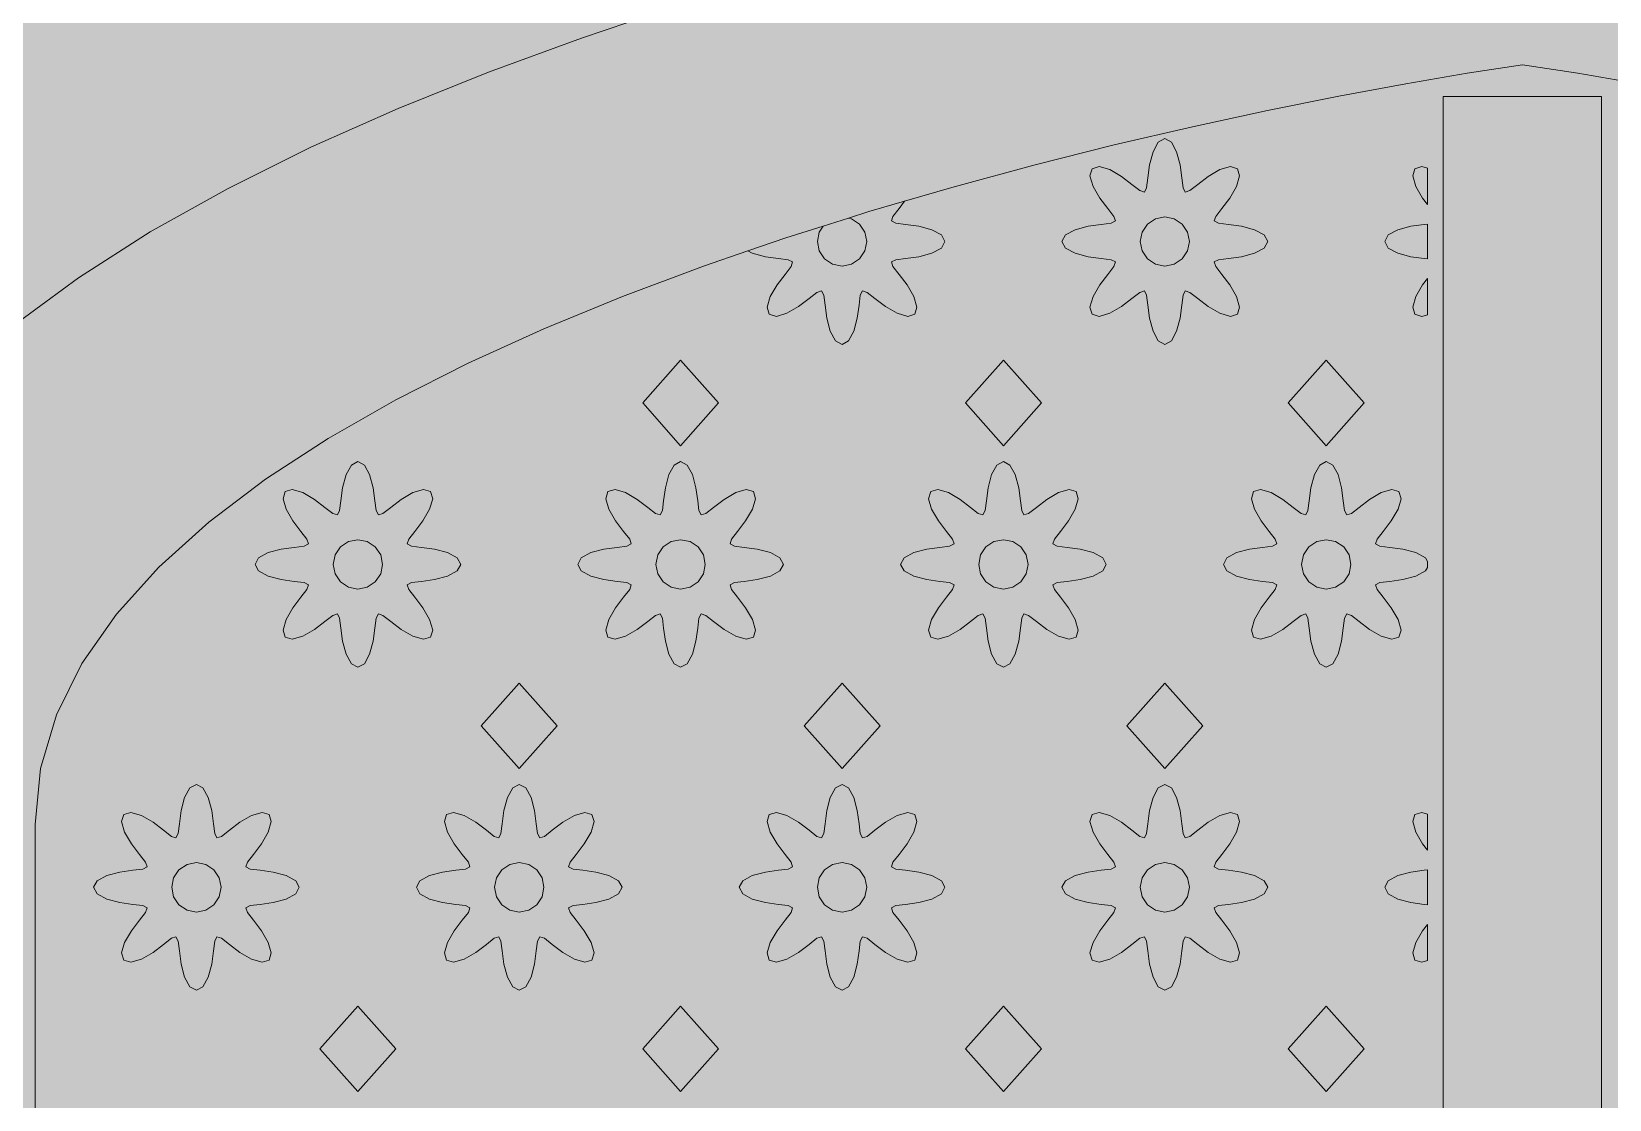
# Model space of a CAD drawing. Header units: millimetres. Extents: x -2000 to 16000, y -1200 to 12411.
# Drawn here: x 11342 to 12103, y 5074 to 5589 of the extents above; entities that cross this region are included whole.
import ezdxf

# ---------------------------------------------------------------- set-up
doc = ezdxf.new("R2010")
doc.units = ezdxf.units.MM
for name, color, linetype, lineweight, true_color in [('00_WHITE_BACKGROUND', 7, 'Continuous', 18, 0xffffff), ('03_FRAMES_DOORS', 7, 'Continuous', 18, 0x000000), ('06_ORNAMENT', 7, 'Continuous', 18, 0x000000)]:
    doc.layers.add(name, color=color, linetype=linetype, lineweight=lineweight, true_color=true_color)

msp = doc.modelspace()

# ---------------------------------------------------------------- linework, layer by layer
at = {"layer": '00_WHITE_BACKGROUND', "lineweight": 18, "true_color": 0xffffff}
msp.add_solid([(-2000, -1200), (16000, -1200), (-2000, 12410.687), (16000, 12410.687)], dxfattribs=at)
at = {"layer": '03_FRAMES_DOORS', "color": 7, "lineweight": 18, "true_color": 0x000000}
for points in [[(11969.0992, 5679.3893), (11959.374, 5677.6183), (11919.8473, 5669.8473), (11878.2137, 5661.0076), (11834.8702, 5651.1145), (11790.229, 5640.1374), (11744.7328, 5628.0916), (11698.7786, 5614.9466), (11652.7634, 5600.7176), (11607.1298, 5585.374), (11562.2901, 5568.9313), (11518.6412, 5551.374), (11476.626, 5532.687), (11436.626, 5512.8702), (11399.084, 5491.9084), (11364.3969, 5469.8015), (11332.9924, 5446.5496), (11305.2824, 5422.1374), (11281.6794, 5396.5649), (11262.5954, 5369.8168), (11248.458, 5341.8779), (11239.6641, 5312.7634), (11236.6412, 5282.4427), (11236.6412, 4473.2824)], [(12319.9542, 5517.8015), (12296.7939, 5524.0611), (12257.9542, 5533.8168), (12220.229, 5542.6107), (12183.9847, 5550.4733), (12149.5878, 5557.374), (12117.3893, 5563.3435), (12087.771, 5568.3969), (12061.0687, 5572.5191), (12034.3664, 5568.3969), (12004.7481, 5563.3435), (11972.5496, 5557.374), (11938.1527, 5550.4733), (11901.9084, 5542.6107), (11864.1832, 5533.8168), (11825.3435, 5524.0611), (11785.7405, 5513.3435), (11763.0382, 5506.7176), (11745.7405, 5501.6641)], [(11723.7557, 5494.7176), (11705.6947, 5489.0229), (11687.4198, 5482.7481), (11665.9847, 5475.3893), (11626.9466, 5460.7634), (11588.9618, 5445.145), (11552.3817, 5428.5344), (11517.5725, 5410.9313), (11484.9008, 5392.3053), (11454.7176, 5372.6565), (11427.374, 5351.9847), (11403.2519, 5330.2901), (11382.7176, 5307.542), (11366.1069, 5283.771), (11353.7863, 5258.9466), (11346.1374, 5233.0534), (11343.5115, 5206.1069), (11343.5115, 4473.2824)]]:
    msp.add_lwpolyline(points, dxfattribs=at)
msp.add_lwpolyline([(12022.9008, 4473.2824), (12099.2366, 4473.2824), (12099.2366, 5557.2519), (12022.9008, 5557.2519)], close=True, dxfattribs=at)
at = {"layer": '06_ORNAMENT', "color": 7, "lineweight": 18, "true_color": 0x000000}
for points in [[(11838.9313, 5487.2824), (11840.626, 5484.1374), (11845.2519, 5481.5878), (11851.5573, 5479.9237), (11857.8779, 5479.0534), (11862.6107, 5478.4733), (11864.7176, 5477.4046), (11863.9847, 5475.1603), (11861.0534, 5471.4046), (11857.1908, 5466.3359), (11853.9084, 5460.7023), (11852.4427, 5455.6183), (11853.4656, 5452.1985), (11856.8855, 5451.1756), (11861.9695, 5452.6412), (11867.6031, 5455.9237), (11872.6718, 5459.771), (11876.4275, 5462.7023), (11878.6718, 5463.4351), (11879.7405, 5461.3435), (11880.3359, 5456.6107), (11881.1908, 5450.2901), (11882.855, 5443.9847), (11885.4046, 5439.3588), (11888.5496, 5437.6641), (11891.6947, 5439.3588), (11894.2443, 5443.9847), (11895.9084, 5450.2901), (11896.7634, 5456.6107), (11897.3588, 5461.3435), (11898.4275, 5463.4351), (11900.6718, 5462.7023), (11904.4275, 5459.771), (11909.4962, 5455.9237), (11915.1298, 5452.6412), (11920.2137, 5451.1756), (11923.6336, 5452.1985), (11924.6565, 5455.6183), (11923.1908, 5460.7023), (11919.9084, 5466.3359), (11916.0458, 5471.4046), (11913.1145, 5475.1603), (11912.3817, 5477.4046), (11914.4885, 5478.4733), (11919.2214, 5479.0534), (11925.542, 5479.9237), (11931.8473, 5481.5878), (11936.4733, 5484.1374), (11938.1679, 5487.2824), (11936.4733, 5490.4275), (11931.8473, 5492.9771), (11925.542, 5494.6412), (11919.2214, 5495.4962), (11914.4885, 5496.0916), (11912.3817, 5497.1603), (11913.1145, 5499.4046), (11916.0458, 5503.1603), (11919.9084, 5508.229), (11923.1908, 5513.8626), (11924.6565, 5518.9466), (11923.6336, 5522.3664), (11920.2137, 5523.3893), (11915.1298, 5521.9237), (11909.4962, 5518.6412), (11904.4275, 5514.7786), (11900.6718, 5511.8473), (11898.4275, 5511.1145), (11897.3588, 5513.2214), (11896.7634, 5517.9542), (11895.9084, 5524.2595), (11894.2443, 5530.5649), (11891.6947, 5535.2061), (11888.5496, 5536.9008), (11885.4046, 5535.2061), (11882.855, 5530.5649), (11881.1908, 5524.2595), (11880.3359, 5517.9542), (11879.7405, 5513.2214), (11878.6718, 5511.1145), (11876.4275, 5511.8473), (11872.6718, 5514.7786), (11867.6031, 5518.6412), (11861.9695, 5521.9237), (11856.8855, 5523.3893), (11853.4656, 5522.3664), (11852.4427, 5518.9466), (11853.9084, 5513.8626), (11857.1908, 5508.229), (11861.0534, 5503.1603), (11863.9847, 5499.4046), (11864.7176, 5497.1603), (11862.6107, 5496.0916), (11857.8779, 5495.4962), (11851.5573, 5494.6412), (11845.2519, 5492.9771), (11840.626, 5490.4275)], [(12008.1679, 5518.9466), (12009.6336, 5513.8626), (12012.916, 5508.229), (12015.2672, 5505.145), (12015.2672, 5522.626), (12012.6107, 5523.3893), (12009.1908, 5522.3664)], [(11735.9237, 5498.5649), (11723.7557, 5494.7176), (11721.8168, 5491.8321), (11720.916, 5487.2824), (11721.8168, 5482.7176), (11724.3969, 5478.855), (11728.2748, 5476.2748), (11732.8244, 5475.374), (11737.374, 5476.2748), (11741.2519, 5478.855), (11743.8321, 5482.7176), (11744.7328, 5487.2824), (11743.8321, 5491.8321), (11741.2519, 5495.6947), (11737.374, 5498.2748)], [(11876.6412, 5487.2824), (11877.542, 5482.7176), (11880.1221, 5478.855), (11884, 5476.2748), (11888.5496, 5475.374), (11893.0992, 5476.2748), (11896.9771, 5478.855), (11899.5573, 5482.7176), (11900.458, 5487.2824), (11899.5573, 5491.8321), (11896.9771, 5495.6947), (11893.0992, 5498.2748), (11888.5496, 5499.1908), (11884, 5498.2748), (11880.1221, 5495.6947), (11877.542, 5491.8321)], [(11994.6565, 5487.2824), (11996.3511, 5484.1374), (12000.9771, 5481.5878), (12007.2824, 5479.9237), (12013.6031, 5479.0534), (12015.2672, 5478.855), (12015.2672, 5495.7099), (12013.6031, 5495.4962), (12007.2824, 5494.6412), (12000.9771, 5492.9771), (11996.3511, 5490.4275)], [(12008.1679, 5455.6183), (12009.1908, 5452.1985), (12012.6107, 5451.1756), (12015.2672, 5451.9389), (12015.2672, 5469.4198), (12012.916, 5466.3359), (12009.6336, 5460.7023)], [(11636.6412, 5409.4198), (11654.9618, 5388.8092), (11673.2824, 5409.4198), (11654.9618, 5430.0305)], [(11792.3664, 5409.4198), (11810.687, 5388.8092), (11829.0076, 5409.4198), (11810.687, 5430.0305)], [(11948.0916, 5409.4198), (11966.4122, 5388.8092), (11984.7328, 5409.4198), (11966.4122, 5430.0305)], [(11449.6183, 5331.5573), (11451.313, 5328.4122), (11455.9389, 5325.8626), (11462.2443, 5324.1985), (11468.5649, 5323.3282), (11473.2977, 5322.7481), (11475.4046, 5321.6794), (11474.6718, 5319.4351), (11471.7405, 5315.6794), (11467.8779, 5310.6107), (11464.5954, 5304.9771), (11463.1298, 5299.8931), (11464.1527, 5296.4733), (11467.5725, 5295.4504), (11472.6565, 5296.916), (11478.2901, 5300.1985), (11483.3588, 5304.0458), (11487.1145, 5306.9771), (11489.3588, 5307.7099), (11490.4275, 5305.6183), (11491.0229, 5300.8855), (11491.8779, 5294.5649), (11493.542, 5288.2595), (11496.0916, 5283.6336), (11499.2366, 5281.9389), (11502.3817, 5283.6336), (11504.9313, 5288.2595), (11506.5954, 5294.5649), (11507.4504, 5300.8855), (11508.0458, 5305.6183), (11509.1145, 5307.7099), (11511.3588, 5306.9771), (11515.1145, 5304.0458), (11520.1832, 5300.1985), (11525.8168, 5296.916), (11530.9008, 5295.4504), (11534.3206, 5296.4733), (11535.3435, 5299.8931), (11533.8779, 5304.9771), (11530.5954, 5310.6107), (11526.7328, 5315.6794), (11523.8015, 5319.4351), (11523.0687, 5321.6794), (11525.1756, 5322.7481), (11529.9084, 5323.3282), (11536.229, 5324.1985), (11542.5344, 5325.8626), (11547.1603, 5328.4122), (11548.855, 5331.5573), (11547.1603, 5334.7023), (11542.5344, 5337.2519), (11536.229, 5338.916), (11529.9084, 5339.771), (11525.1756, 5340.3664), (11523.0687, 5341.4351), (11523.8015, 5343.6794), (11526.7328, 5347.4351), (11530.5954, 5352.5038), (11533.8779, 5358.1374), (11535.3435, 5363.2214), (11534.3206, 5366.6412), (11530.9008, 5367.6641), (11525.8168, 5366.1985), (11520.1832, 5362.916), (11515.1145, 5359.0534), (11511.3588, 5356.1221), (11509.1145, 5355.3893), (11508.0458, 5357.4962), (11507.4504, 5362.229), (11506.5954, 5368.5344), (11504.9313, 5374.8397), (11502.3817, 5379.4809), (11499.2366, 5381.1756), (11496.0916, 5379.4809), (11493.542, 5374.8397), (11491.8779, 5368.5344), (11491.0229, 5362.229), (11490.4275, 5357.4962), (11489.3588, 5355.3893), (11487.1145, 5356.1221), (11483.3588, 5359.0534), (11478.2901, 5362.916), (11472.6565, 5366.1985), (11467.5725, 5367.6641), (11464.1527, 5366.6412), (11463.1298, 5363.2214), (11464.5954, 5358.1374), (11467.8779, 5352.5038), (11471.7405, 5347.4351), (11474.6718, 5343.6794), (11475.4046, 5341.4351), (11473.2977, 5340.3664), (11468.5649, 5339.771), (11462.2443, 5338.916), (11455.9389, 5337.2519), (11451.313, 5334.7023)], [(11605.3435, 5331.5573), (11607.0382, 5328.4122), (11611.6641, 5325.8626), (11617.9695, 5324.1985), (11624.2901, 5323.3282), (11629.0229, 5322.7481), (11631.1298, 5321.6794), (11630.3969, 5319.4351), (11627.4656, 5315.6794), (11623.6031, 5310.6107), (11620.3206, 5304.9771), (11618.855, 5299.8931), (11619.8779, 5296.4733), (11623.2977, 5295.4504), (11628.3817, 5296.916), (11634.0153, 5300.1985), (11639.084, 5304.0458), (11642.8397, 5306.9771), (11645.084, 5307.7099), (11646.1527, 5305.6183), (11646.7481, 5300.8855), (11647.6031, 5294.5649), (11649.2672, 5288.2595), (11651.8168, 5283.6336), (11654.9618, 5281.9389), (11658.1069, 5283.6336), (11660.6565, 5288.2595), (11662.3206, 5294.5649), (11663.1756, 5300.8855), (11663.771, 5305.6183), (11664.8397, 5307.7099), (11667.084, 5306.9771), (11670.8397, 5304.0458), (11675.9084, 5300.1985), (11681.542, 5296.916), (11686.626, 5295.4504), (11690.0458, 5296.4733), (11691.0687, 5299.8931), (11689.6031, 5304.9771), (11686.3206, 5310.6107), (11682.458, 5315.6794), (11679.5267, 5319.4351), (11678.7939, 5321.6794), (11680.9008, 5322.7481), (11685.6336, 5323.3282), (11691.9542, 5324.1985), (11698.2595, 5325.8626), (11702.8855, 5328.4122), (11704.5802, 5331.5573), (11702.8855, 5334.7023), (11698.2595, 5337.2519), (11691.9542, 5338.916), (11685.6336, 5339.771), (11680.9008, 5340.3664), (11678.7939, 5341.4351), (11679.5267, 5343.6794), (11682.458, 5347.4351), (11686.3206, 5352.5038), (11689.6031, 5358.1374), (11691.0687, 5363.2214), (11690.0458, 5366.6412), (11686.626, 5367.6641), (11681.542, 5366.1985), (11675.9084, 5362.916), (11670.8397, 5359.0534), (11667.084, 5356.1221), (11664.8397, 5355.3893), (11663.771, 5357.4962), (11663.1756, 5362.229), (11662.3206, 5368.5344), (11660.6565, 5374.8397), (11658.1069, 5379.4809), (11654.9618, 5381.1756), (11651.8168, 5379.4809), (11649.2672, 5374.8397), (11647.6031, 5368.5344), (11646.7481, 5362.229), (11646.1527, 5357.4962), (11645.084, 5355.3893), (11642.8397, 5356.1221), (11639.084, 5359.0534), (11634.0153, 5362.916), (11628.3817, 5366.1985), (11623.2977, 5367.6641), (11619.8779, 5366.6412), (11618.855, 5363.2214), (11620.3206, 5358.1374), (11623.6031, 5352.5038), (11627.4656, 5347.4351), (11630.3969, 5343.6794), (11631.1298, 5341.4351), (11629.0229, 5340.3664), (11624.2901, 5339.771), (11617.9695, 5338.916), (11611.6641, 5337.2519), (11607.0382, 5334.7023)], [(11761.0687, 5331.5573), (11762.7634, 5328.4122), (11767.3893, 5325.8626), (11773.6947, 5324.1985), (11780.0153, 5323.3282), (11784.7481, 5322.7481), (11786.855, 5321.6794), (11786.1221, 5319.4351), (11783.1908, 5315.6794), (11779.3282, 5310.6107), (11776.0458, 5304.9771), (11774.5802, 5299.8931), (11775.6031, 5296.4733), (11779.0229, 5295.4504), (11784.1069, 5296.916), (11789.7405, 5300.1985), (11794.8092, 5304.0458), (11798.5649, 5306.9771), (11800.8092, 5307.7099), (11801.8779, 5305.6183), (11802.4733, 5300.8855), (11803.3282, 5294.5649), (11804.9924, 5288.2595), (11807.542, 5283.6336), (11810.687, 5281.9389), (11813.8321, 5283.6336), (11816.3817, 5288.2595), (11818.0458, 5294.5649), (11818.9008, 5300.8855), (11819.4962, 5305.6183), (11820.5649, 5307.7099), (11822.8092, 5306.9771), (11826.5649, 5304.0458), (11831.6336, 5300.1985), (11837.2672, 5296.916), (11842.3511, 5295.4504), (11845.771, 5296.4733), (11846.7939, 5299.8931), (11845.3282, 5304.9771), (11842.0458, 5310.6107), (11838.1832, 5315.6794), (11835.2519, 5319.4351), (11834.5191, 5321.6794), (11836.626, 5322.7481), (11841.3588, 5323.3282), (11847.6794, 5324.1985), (11853.9847, 5325.8626), (11858.6107, 5328.4122), (11860.3053, 5331.5573), (11858.6107, 5334.7023), (11853.9847, 5337.2519), (11847.6794, 5338.916), (11841.3588, 5339.771), (11836.626, 5340.3664), (11834.5191, 5341.4351), (11835.2519, 5343.6794), (11838.1832, 5347.4351), (11842.0458, 5352.5038), (11845.3282, 5358.1374), (11846.7939, 5363.2214), (11845.771, 5366.6412), (11842.3511, 5367.6641), (11837.2672, 5366.1985), (11831.6336, 5362.916), (11826.5649, 5359.0534), (11822.8092, 5356.1221), (11820.5649, 5355.3893), (11819.4962, 5357.4962), (11818.9008, 5362.229), (11818.0458, 5368.5344), (11816.3817, 5374.8397), (11813.8321, 5379.4809), (11810.687, 5381.1756), (11807.542, 5379.4809), (11804.9924, 5374.8397), (11803.3282, 5368.5344), (11802.4733, 5362.229), (11801.8779, 5357.4962), (11800.8092, 5355.3893), (11798.5649, 5356.1221), (11794.8092, 5359.0534), (11789.7405, 5362.916), (11784.1069, 5366.1985), (11779.0229, 5367.6641), (11775.6031, 5366.6412), (11774.5802, 5363.2214), (11776.0458, 5358.1374), (11779.3282, 5352.5038), (11783.1908, 5347.4351), (11786.1221, 5343.6794), (11786.855, 5341.4351), (11784.7481, 5340.3664), (11780.0153, 5339.771), (11773.6947, 5338.916), (11767.3893, 5337.2519), (11762.7634, 5334.7023)], [(11916.7939, 5331.5573), (11918.4885, 5328.4122), (11923.1145, 5325.8626), (11929.4198, 5324.1985), (11935.7405, 5323.3282), (11940.4733, 5322.7481), (11942.5802, 5321.6794), (11941.8473, 5319.4351), (11938.916, 5315.6794), (11935.0534, 5310.6107), (11931.771, 5304.9771), (11930.3053, 5299.8931), (11931.3282, 5296.4733), (11934.7481, 5295.4504), (11939.8321, 5296.916), (11945.4656, 5300.1985), (11950.5344, 5304.0458), (11954.2901, 5306.9771), (11956.5344, 5307.7099), (11957.6031, 5305.6183), (11958.1985, 5300.8855), (11959.0534, 5294.5649), (11960.7176, 5288.2595), (11963.2672, 5283.6336), (11966.4122, 5281.9389), (11969.5573, 5283.6336), (11972.1069, 5288.2595), (11973.771, 5294.5649), (11974.626, 5300.8855), (11975.2214, 5305.6183), (11976.2901, 5307.7099), (11978.5344, 5306.9771), (11982.2901, 5304.0458), (11987.3588, 5300.1985), (11992.9924, 5296.916), (11998.0763, 5295.4504), (12001.4962, 5296.4733), (12002.5191, 5299.8931), (12001.0534, 5304.9771), (11997.771, 5310.6107), (11993.9084, 5315.6794), (11990.9771, 5319.4351), (11990.2443, 5321.6794), (11992.3511, 5322.7481), (11997.084, 5323.3282), (12003.4046, 5324.1985), (12009.7099, 5325.8626), (12014.3359, 5328.4122), (12015.2672, 5330.1374), (12015.2672, 5332.9618), (12014.3359, 5334.7023), (12009.7099, 5337.2519), (12003.4046, 5338.916), (11997.084, 5339.771), (11992.3511, 5340.3664), (11990.2443, 5341.4351), (11990.9771, 5343.6794), (11993.9084, 5347.4351), (11997.771, 5352.5038), (12001.0534, 5358.1374), (12002.5191, 5363.2214), (12001.4962, 5366.6412), (11998.0763, 5367.6641), (11992.9924, 5366.1985), (11987.3588, 5362.916), (11982.2901, 5359.0534), (11978.5344, 5356.1221), (11976.2901, 5355.3893), (11975.2214, 5357.4962), (11974.626, 5362.229), (11973.771, 5368.5344), (11972.1069, 5374.8397), (11969.5573, 5379.4809), (11966.4122, 5381.1756), (11963.2672, 5379.4809), (11960.7176, 5374.8397), (11959.0534, 5368.5344), (11958.1985, 5362.229), (11957.6031, 5357.4962), (11956.5344, 5355.3893), (11954.2901, 5356.1221), (11950.5344, 5359.0534), (11945.4656, 5362.916), (11939.8321, 5366.1985), (11934.7481, 5367.6641), (11931.3282, 5366.6412), (11930.3053, 5363.2214), (11931.771, 5358.1374), (11935.0534, 5352.5038), (11938.916, 5347.4351), (11941.8473, 5343.6794), (11942.5802, 5341.4351), (11940.4733, 5340.3664), (11935.7405, 5339.771), (11929.4198, 5338.916), (11923.1145, 5337.2519), (11918.4885, 5334.7023)], [(11487.3282, 5331.5573), (11488.229, 5326.9924), (11490.8092, 5323.1298), (11494.687, 5320.5496), (11499.2366, 5319.6489), (11503.7863, 5320.5496), (11507.6641, 5323.1298), (11510.2443, 5326.9924), (11511.145, 5331.5573), (11510.2443, 5336.1069), (11507.6641, 5339.9695), (11503.7863, 5342.5496), (11499.2366, 5343.4656), (11494.687, 5342.5496), (11490.8092, 5339.9695), (11488.229, 5336.1069)], [(11643.0534, 5331.5573), (11643.9542, 5326.9924), (11646.5344, 5323.1298), (11650.4122, 5320.5496), (11654.9618, 5319.6489), (11659.5115, 5320.5496), (11663.3893, 5323.1298), (11665.9695, 5326.9924), (11666.8702, 5331.5573), (11665.9695, 5336.1069), (11663.3893, 5339.9695), (11659.5115, 5342.5496), (11654.9618, 5343.4656), (11650.4122, 5342.5496), (11646.5344, 5339.9695), (11643.9542, 5336.1069)], [(11798.7786, 5331.5573), (11799.6794, 5326.9924), (11802.2595, 5323.1298), (11806.1374, 5320.5496), (11810.687, 5319.6489), (11815.2366, 5320.5496), (11819.1145, 5323.1298), (11821.6947, 5326.9924), (11822.5954, 5331.5573), (11821.6947, 5336.1069), (11819.1145, 5339.9695), (11815.2366, 5342.5496), (11810.687, 5343.4656), (11806.1374, 5342.5496), (11802.2595, 5339.9695), (11799.6794, 5336.1069)], [(11954.5038, 5331.5573), (11955.4046, 5326.9924), (11957.9847, 5323.1298), (11961.8626, 5320.5496), (11966.4122, 5319.6489), (11970.9618, 5320.5496), (11974.8397, 5323.1298), (11977.4198, 5326.9924), (11978.3206, 5331.5573), (11977.4198, 5336.1069), (11974.8397, 5339.9695), (11970.9618, 5342.5496), (11966.4122, 5343.4656), (11961.8626, 5342.5496), (11957.9847, 5339.9695), (11955.4046, 5336.1069)], [(11558.7786, 5253.6947), (11577.0992, 5233.084), (11595.4198, 5253.6947), (11577.0992, 5274.3053)], [(11714.5038, 5253.6947), (11732.8244, 5233.084), (11751.145, 5253.6947), (11732.8244, 5274.3053)], [(11870.229, 5253.6947), (11888.5496, 5233.084), (11906.8702, 5253.6947), (11888.5496, 5274.3053)], [(11371.7557, 5175.8321), (11373.4504, 5172.687), (11378.0763, 5170.1374), (11384.3817, 5168.4733), (11390.7023, 5167.6031), (11395.4351, 5167.0229), (11397.542, 5165.9542), (11396.8092, 5163.7099), (11393.8779, 5159.9542), (11390.0153, 5154.8855), (11386.7328, 5149.2519), (11385.2672, 5144.1679), (11386.2901, 5140.7481), (11389.7099, 5139.7252), (11394.7939, 5141.1908), (11400.4275, 5144.4733), (11405.4962, 5148.3206), (11409.2519, 5151.2519), (11411.4962, 5151.9847), (11412.5649, 5149.8931), (11413.1603, 5145.1603), (11414.0153, 5138.8397), (11415.6794, 5132.5344), (11418.229, 5127.9084), (11421.374, 5126.2137), (11424.5191, 5127.9084), (11427.0687, 5132.5344), (11428.7328, 5138.8397), (11429.5878, 5145.1603), (11430.1832, 5149.8931), (11431.2519, 5151.9847), (11433.4962, 5151.2519), (11437.2519, 5148.3206), (11442.3206, 5144.4733), (11447.9542, 5141.1908), (11453.0382, 5139.7252), (11456.458, 5140.7481), (11457.4809, 5144.1679), (11456.0153, 5149.2519), (11452.7328, 5154.8855), (11448.8702, 5159.9542), (11445.9389, 5163.7099), (11445.2061, 5165.9542), (11447.313, 5167.0229), (11452.0458, 5167.6031), (11458.3664, 5168.4733), (11464.6718, 5170.1374), (11469.2977, 5172.687), (11470.9924, 5175.8321), (11469.2977, 5178.9771), (11464.6718, 5181.5267), (11458.3664, 5183.1908), (11452.0458, 5184.0458), (11447.313, 5184.6412), (11445.2061, 5185.7099), (11445.9389, 5187.9542), (11448.8702, 5191.7099), (11452.7328, 5196.7786), (11456.0153, 5202.4122), (11457.4809, 5207.4962), (11456.458, 5210.916), (11453.0382, 5211.9389), (11447.9542, 5210.4733), (11442.3206, 5207.1908), (11437.2519, 5203.3282), (11433.4962, 5200.3969), (11431.2519, 5199.6641), (11430.1832, 5201.771), (11429.5878, 5206.5038), (11428.7328, 5212.8092), (11427.0687, 5219.1145), (11424.5191, 5223.7557), (11421.374, 5225.4504), (11418.229, 5223.7557), (11415.6794, 5219.1145), (11414.0153, 5212.8092), (11413.1603, 5206.5038), (11412.5649, 5201.771), (11411.4962, 5199.6641), (11409.2519, 5200.3969), (11405.4962, 5203.3282), (11400.4275, 5207.1908), (11394.7939, 5210.4733), (11389.7099, 5211.9389), (11386.2901, 5210.916), (11385.2672, 5207.4962), (11386.7328, 5202.4122), (11390.0153, 5196.7786), (11393.8779, 5191.7099), (11396.8092, 5187.9542), (11397.542, 5185.7099), (11395.4351, 5184.6412), (11390.7023, 5184.0458), (11384.3817, 5183.1908), (11378.0763, 5181.5267), (11373.4504, 5178.9771)], [(11527.4809, 5175.8321), (11529.1756, 5172.687), (11533.8015, 5170.1374), (11540.1069, 5168.4733), (11546.4275, 5167.6031), (11551.1603, 5167.0229), (11553.2672, 5165.9542), (11552.5344, 5163.7099), (11549.6031, 5159.9542), (11545.7405, 5154.8855), (11542.458, 5149.2519), (11540.9924, 5144.1679), (11542.0153, 5140.7481), (11545.4351, 5139.7252), (11550.5191, 5141.1908), (11556.1527, 5144.4733), (11561.2214, 5148.3206), (11564.9771, 5151.2519), (11567.2214, 5151.9847), (11568.2901, 5149.8931), (11568.8855, 5145.1603), (11569.7405, 5138.8397), (11571.4046, 5132.5344), (11573.9542, 5127.9084), (11577.0992, 5126.2137), (11580.2443, 5127.9084), (11582.7939, 5132.5344), (11584.458, 5138.8397), (11585.313, 5145.1603), (11585.9084, 5149.8931), (11586.9771, 5151.9847), (11589.2214, 5151.2519), (11592.9771, 5148.3206), (11598.0458, 5144.4733), (11603.6794, 5141.1908), (11608.7634, 5139.7252), (11612.1832, 5140.7481), (11613.2061, 5144.1679), (11611.7405, 5149.2519), (11608.458, 5154.8855), (11604.5954, 5159.9542), (11601.6641, 5163.7099), (11600.9313, 5165.9542), (11603.0382, 5167.0229), (11607.771, 5167.6031), (11614.0916, 5168.4733), (11620.3969, 5170.1374), (11625.0229, 5172.687), (11626.7176, 5175.8321), (11625.0229, 5178.9771), (11620.3969, 5181.5267), (11614.0916, 5183.1908), (11607.771, 5184.0458), (11603.0382, 5184.6412), (11600.9313, 5185.7099), (11601.6641, 5187.9542), (11604.5954, 5191.7099), (11608.458, 5196.7786), (11611.7405, 5202.4122), (11613.2061, 5207.4962), (11612.1832, 5210.916), (11608.7634, 5211.9389), (11603.6794, 5210.4733), (11598.0458, 5207.1908), (11592.9771, 5203.3282), (11589.2214, 5200.3969), (11586.9771, 5199.6641), (11585.9084, 5201.771), (11585.313, 5206.5038), (11584.458, 5212.8092), (11582.7939, 5219.1145), (11580.2443, 5223.7557), (11577.0992, 5225.4504), (11573.9542, 5223.7557), (11571.4046, 5219.1145), (11569.7405, 5212.8092), (11568.8855, 5206.5038), (11568.2901, 5201.771), (11567.2214, 5199.6641), (11564.9771, 5200.3969), (11561.2214, 5203.3282), (11556.1527, 5207.1908), (11550.5191, 5210.4733), (11545.4351, 5211.9389), (11542.0153, 5210.916), (11540.9924, 5207.4962), (11542.458, 5202.4122), (11545.7405, 5196.7786), (11549.6031, 5191.7099), (11552.5344, 5187.9542), (11553.2672, 5185.7099), (11551.1603, 5184.6412), (11546.4275, 5184.0458), (11540.1069, 5183.1908), (11533.8015, 5181.5267), (11529.1756, 5178.9771)], [(11683.2061, 5175.8321), (11684.9008, 5172.687), (11689.5267, 5170.1374), (11695.8321, 5168.4733), (11702.1527, 5167.6031), (11706.8855, 5167.0229), (11708.9924, 5165.9542), (11708.2595, 5163.7099), (11705.3282, 5159.9542), (11701.4656, 5154.8855), (11698.1832, 5149.2519), (11696.7176, 5144.1679), (11697.7405, 5140.7481), (11701.1603, 5139.7252), (11706.2443, 5141.1908), (11711.8779, 5144.4733), (11716.9466, 5148.3206), (11720.7023, 5151.2519), (11722.9466, 5151.9847), (11724.0153, 5149.8931), (11724.6107, 5145.1603), (11725.4656, 5138.8397), (11727.1298, 5132.5344), (11729.6794, 5127.9084), (11732.8244, 5126.2137), (11735.9695, 5127.9084), (11738.5191, 5132.5344), (11740.1832, 5138.8397), (11741.0382, 5145.1603), (11741.6336, 5149.8931), (11742.7023, 5151.9847), (11744.9466, 5151.2519), (11748.7023, 5148.3206), (11753.771, 5144.4733), (11759.4046, 5141.1908), (11764.4885, 5139.7252), (11767.9084, 5140.7481), (11768.9313, 5144.1679), (11767.4656, 5149.2519), (11764.1832, 5154.8855), (11760.3206, 5159.9542), (11757.3893, 5163.7099), (11756.6565, 5165.9542), (11758.7634, 5167.0229), (11763.4962, 5167.6031), (11769.8168, 5168.4733), (11776.1221, 5170.1374), (11780.7481, 5172.687), (11782.4427, 5175.8321), (11780.7481, 5178.9771), (11776.1221, 5181.5267), (11769.8168, 5183.1908), (11763.4962, 5184.0458), (11758.7634, 5184.6412), (11756.6565, 5185.7099), (11757.3893, 5187.9542), (11760.3206, 5191.7099), (11764.1832, 5196.7786), (11767.4656, 5202.4122), (11768.9313, 5207.4962), (11767.9084, 5210.916), (11764.4885, 5211.9389), (11759.4046, 5210.4733), (11753.771, 5207.1908), (11748.7023, 5203.3282), (11744.9466, 5200.3969), (11742.7023, 5199.6641), (11741.6336, 5201.771), (11741.0382, 5206.5038), (11740.1832, 5212.8092), (11738.5191, 5219.1145), (11735.9695, 5223.7557), (11732.8244, 5225.4504), (11729.6794, 5223.7557), (11727.1298, 5219.1145), (11725.4656, 5212.8092), (11724.6107, 5206.5038), (11724.0153, 5201.771), (11722.9466, 5199.6641), (11720.7023, 5200.3969), (11716.9466, 5203.3282), (11711.8779, 5207.1908), (11706.2443, 5210.4733), (11701.1603, 5211.9389), (11697.7405, 5210.916), (11696.7176, 5207.4962), (11698.1832, 5202.4122), (11701.4656, 5196.7786), (11705.3282, 5191.7099), (11708.2595, 5187.9542), (11708.9924, 5185.7099), (11706.8855, 5184.6412), (11702.1527, 5184.0458), (11695.8321, 5183.1908), (11689.5267, 5181.5267), (11684.9008, 5178.9771)], [(11838.9313, 5175.8321), (11840.626, 5172.687), (11845.2519, 5170.1374), (11851.5573, 5168.4733), (11857.8779, 5167.6031), (11862.6107, 5167.0229), (11864.7176, 5165.9542), (11863.9847, 5163.7099), (11861.0534, 5159.9542), (11857.1908, 5154.8855), (11853.9084, 5149.2519), (11852.4427, 5144.1679), (11853.4656, 5140.7481), (11856.8855, 5139.7252), (11861.9695, 5141.1908), (11867.6031, 5144.4733), (11872.6718, 5148.3206), (11876.4275, 5151.2519), (11878.6718, 5151.9847), (11879.7405, 5149.8931), (11880.3359, 5145.1603), (11881.1908, 5138.8397), (11882.855, 5132.5344), (11885.4046, 5127.9084), (11888.5496, 5126.2137), (11891.6947, 5127.9084), (11894.2443, 5132.5344), (11895.9084, 5138.8397), (11896.7634, 5145.1603), (11897.3588, 5149.8931), (11898.4275, 5151.9847), (11900.6718, 5151.2519), (11904.4275, 5148.3206), (11909.4962, 5144.4733), (11915.1298, 5141.1908), (11920.2137, 5139.7252), (11923.6336, 5140.7481), (11924.6565, 5144.1679), (11923.1908, 5149.2519), (11919.9084, 5154.8855), (11916.0458, 5159.9542), (11913.1145, 5163.7099), (11912.3817, 5165.9542), (11914.4885, 5167.0229), (11919.2214, 5167.6031), (11925.542, 5168.4733), (11931.8473, 5170.1374), (11936.4733, 5172.687), (11938.1679, 5175.8321), (11936.4733, 5178.9771), (11931.8473, 5181.5267), (11925.542, 5183.1908), (11919.2214, 5184.0458), (11914.4885, 5184.6412), (11912.3817, 5185.7099), (11913.1145, 5187.9542), (11916.0458, 5191.7099), (11919.9084, 5196.7786), (11923.1908, 5202.4122), (11924.6565, 5207.4962), (11923.6336, 5210.916), (11920.2137, 5211.9389), (11915.1298, 5210.4733), (11909.4962, 5207.1908), (11904.4275, 5203.3282), (11900.6718, 5200.3969), (11898.4275, 5199.6641), (11897.3588, 5201.771), (11896.7634, 5206.5038), (11895.9084, 5212.8092), (11894.2443, 5219.1145), (11891.6947, 5223.7557), (11888.5496, 5225.4504), (11885.4046, 5223.7557), (11882.855, 5219.1145), (11881.1908, 5212.8092), (11880.3359, 5206.5038), (11879.7405, 5201.771), (11878.6718, 5199.6641), (11876.4275, 5200.3969), (11872.6718, 5203.3282), (11867.6031, 5207.1908), (11861.9695, 5210.4733), (11856.8855, 5211.9389), (11853.4656, 5210.916), (11852.4427, 5207.4962), (11853.9084, 5202.4122), (11857.1908, 5196.7786), (11861.0534, 5191.7099), (11863.9847, 5187.9542), (11864.7176, 5185.7099), (11862.6107, 5184.6412), (11857.8779, 5184.0458), (11851.5573, 5183.1908), (11845.2519, 5181.5267), (11840.626, 5178.9771)], [(12008.1679, 5207.4962), (12009.6336, 5202.4122), (12012.916, 5196.7786), (12015.2672, 5193.6947), (12015.2672, 5211.1756), (12012.6107, 5211.9389), (12009.1908, 5210.916)], [(11409.4656, 5175.8321), (11410.3664, 5171.2672), (11412.9466, 5167.4046), (11416.8244, 5164.8244), (11421.374, 5163.9237), (11425.9237, 5164.8244), (11429.8015, 5167.4046), (11432.3817, 5171.2672), (11433.2824, 5175.8321), (11432.3817, 5180.3817), (11429.8015, 5184.2443), (11425.9237, 5186.8244), (11421.374, 5187.7405), (11416.8244, 5186.8244), (11412.9466, 5184.2443), (11410.3664, 5180.3817)], [(11565.1908, 5175.8321), (11566.0916, 5171.2672), (11568.6718, 5167.4046), (11572.5496, 5164.8244), (11577.0992, 5163.9237), (11581.6489, 5164.8244), (11585.5267, 5167.4046), (11588.1069, 5171.2672), (11589.0076, 5175.8321), (11588.1069, 5180.3817), (11585.5267, 5184.2443), (11581.6489, 5186.8244), (11577.0992, 5187.7405), (11572.5496, 5186.8244), (11568.6718, 5184.2443), (11566.0916, 5180.3817)], [(11720.916, 5175.8321), (11721.8168, 5171.2672), (11724.3969, 5167.4046), (11728.2748, 5164.8244), (11732.8244, 5163.9237), (11737.374, 5164.8244), (11741.2519, 5167.4046), (11743.8321, 5171.2672), (11744.7328, 5175.8321), (11743.8321, 5180.3817), (11741.2519, 5184.2443), (11737.374, 5186.8244), (11732.8244, 5187.7405), (11728.2748, 5186.8244), (11724.3969, 5184.2443), (11721.8168, 5180.3817)], [(11876.6412, 5175.8321), (11877.542, 5171.2672), (11880.1221, 5167.4046), (11884, 5164.8244), (11888.5496, 5163.9237), (11893.0992, 5164.8244), (11896.9771, 5167.4046), (11899.5573, 5171.2672), (11900.458, 5175.8321), (11899.5573, 5180.3817), (11896.9771, 5184.2443), (11893.0992, 5186.8244), (11888.5496, 5187.7405), (11884, 5186.8244), (11880.1221, 5184.2443), (11877.542, 5180.3817)], [(11994.6565, 5175.8321), (11996.3511, 5172.687), (12000.9771, 5170.1374), (12007.2824, 5168.4733), (12013.6031, 5167.6031), (12015.2672, 5167.4046), (12015.2672, 5184.2595), (12013.6031, 5184.0458), (12007.2824, 5183.1908), (12000.9771, 5181.5267), (11996.3511, 5178.9771)], [(12008.1679, 5144.1679), (12009.1908, 5140.7481), (12012.6107, 5139.7252), (12015.2672, 5140.4885), (12015.2672, 5157.9695), (12012.916, 5154.8855), (12009.6336, 5149.2519)], [(11480.916, 5097.9695), (11499.2366, 5077.3588), (11517.5573, 5097.9695), (11499.2366, 5118.5802)], [(11636.6412, 5097.9695), (11654.9618, 5077.3588), (11673.2824, 5097.9695), (11654.9618, 5118.5802)], [(11792.3664, 5097.9695), (11810.687, 5077.3588), (11829.0076, 5097.9695), (11810.687, 5118.5802)], [(11948.0916, 5097.9695), (11966.4122, 5077.3588), (11984.7328, 5097.9695), (11966.4122, 5118.5802)]]:
    msp.add_lwpolyline(points, close=True, dxfattribs=at)
for points in [[(11687.4198, 5482.7481), (11689.5267, 5481.5878), (11695.8321, 5479.9237), (11702.1527, 5479.0534), (11706.8855, 5478.4733), (11708.9924, 5477.4046), (11708.2595, 5475.1603), (11705.3282, 5471.4046), (11701.4656, 5466.3359), (11698.1832, 5460.7023), (11696.7176, 5455.6183), (11697.7405, 5452.1985), (11701.1603, 5451.1756), (11706.2443, 5452.6412), (11711.8779, 5455.9237), (11716.9466, 5459.771), (11720.7023, 5462.7023), (11722.9466, 5463.4351), (11724.0153, 5461.3435), (11724.6107, 5456.6107), (11725.4656, 5450.2901), (11727.1298, 5443.9847), (11729.6794, 5439.3588), (11732.8244, 5437.6641), (11735.9695, 5439.3588), (11738.5191, 5443.9847), (11740.1832, 5450.2901), (11741.0382, 5456.6107), (11741.6336, 5461.3435), (11742.7023, 5463.4351), (11744.9466, 5462.7023), (11748.7023, 5459.771), (11753.771, 5455.9237), (11759.4046, 5452.6412), (11764.4885, 5451.1756), (11767.9084, 5452.1985), (11768.9313, 5455.6183), (11767.4656, 5460.7023), (11764.1832, 5466.3359), (11760.3206, 5471.4046), (11757.3893, 5475.1603), (11756.6565, 5477.4046), (11758.7634, 5478.4733), (11763.4962, 5479.0534), (11769.8168, 5479.9237), (11776.1221, 5481.5878), (11780.7481, 5484.1374), (11782.4427, 5487.2824), (11780.7481, 5490.4275), (11776.1221, 5492.9771), (11769.8168, 5494.6412), (11763.4962, 5495.4962), (11758.7634, 5496.0916), (11756.6565, 5497.1603), (11757.3893, 5499.4046), (11760.3206, 5503.1603), (11763.0382, 5506.7176)], [(11745.7405, 5501.6641), (11735.9237, 5498.5649)]]:
    msp.add_lwpolyline(points, dxfattribs=at)

doc.saveas('drawing.dxf')
